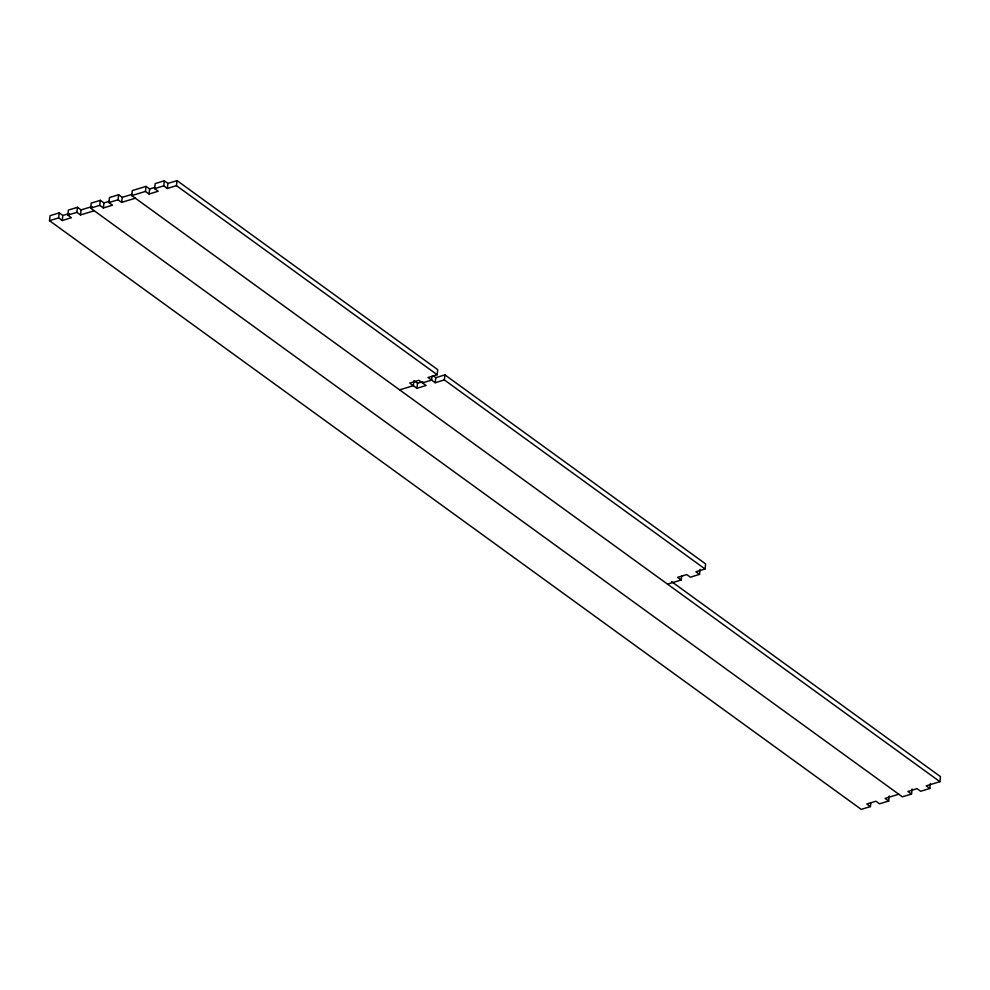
<?xml version="1.0" encoding="UTF-8"?>
<svg xmlns="http://www.w3.org/2000/svg" width="990" height="990" viewBox="0 0 990 990"><rect width="100%" height="100%" fill="white"/><g stroke="black" fill="none" stroke-linecap="round" stroke-linejoin="round"><path stroke-width="1.49" d="M870.841 802.816L870.396 806.59L861.251 809.387L49.5 220.696L50.094 215.659L59.227 212.875L62.816 215.474L69.35 213.481M92.058 206.551L81.093 209.905L77.505 207.294L68.372 210.078L67.778 215.127L71.367 217.726L62.234 220.51L58.633 217.911L59.227 212.875M62.234 220.51L62.816 215.474M94.211 210.759L80.512 214.941L76.911 212.33L77.505 207.294M80.512 214.941L81.093 209.905M912.112 789.005L911.518 794.042L902.373 796.839L90.622 208.147L91.216 203.111L100.349 200.327L103.938 202.925L109.16 201.329M131.819 194.424L122.216 197.344L118.627 194.745L109.494 197.53L108.9 202.579L112.489 205.178L103.356 207.962L99.755 205.363L100.349 200.327M103.356 207.962L103.938 202.925M135.333 198.21L121.622 202.393L118.033 199.782L118.627 194.745M121.622 202.393L122.216 197.344M671.48 581.538L940.5 776.643L939.906 781.679L131.744 195.599L132.338 190.563L146.037 186.38L149.638 188.979L154.861 187.395M433.41 375.94L435.798 377.673L444.931 374.888L705.647 563.954L705.053 568.99L444.349 379.925L435.204 382.722L428.026 377.512L437.159 374.715L437.753 369.678L177.049 180.613L167.904 183.41L164.315 180.799L155.183 183.596L154.589 188.632L158.177 191.231L149.044 194.028L145.456 191.417L146.037 186.38M149.044 194.028L149.638 188.979M437.159 374.715L176.455 185.662L167.322 188.447L163.721 185.848L164.315 180.799M167.322 188.447L167.904 183.41M176.455 185.662L177.049 180.613M413.783 381.917L413.337 385.692L399.626 389.874M416.926 388.29L409.749 383.081L418.881 380.296L426.071 385.506L416.926 388.29L417.52 383.254L413.931 380.655M432.061 376.336L431.615 380.111L422.482 382.907M435.204 382.722L435.798 377.673M444.349 379.925L444.931 374.888M667.52 584.15L681.231 579.967L681.677 576.18M681.231 579.967L677.63 577.356L686.775 574.571L690.364 577.17L699.509 574.386L700.091 569.349M870.396 806.59L866.807 803.991L875.94 801.195L879.528 803.806L888.673 801.021L889.268 795.972M911.518 794.042L907.929 791.443L917.062 788.646L920.651 791.258L929.796 788.473L930.39 783.424M49.5 220.696L58.633 217.911M67.778 215.127L76.911 212.33M90.622 208.147L99.755 205.363M108.9 202.579L118.033 199.782M131.744 195.599L145.456 191.417M154.589 188.632L163.721 185.848M417.52 383.254L422.742 381.657M705.053 568.99L695.908 571.774L699.509 574.386M898.784 794.227L885.085 798.41L888.673 801.021M939.906 781.679L926.207 785.862L929.796 788.473"/></g></svg>
